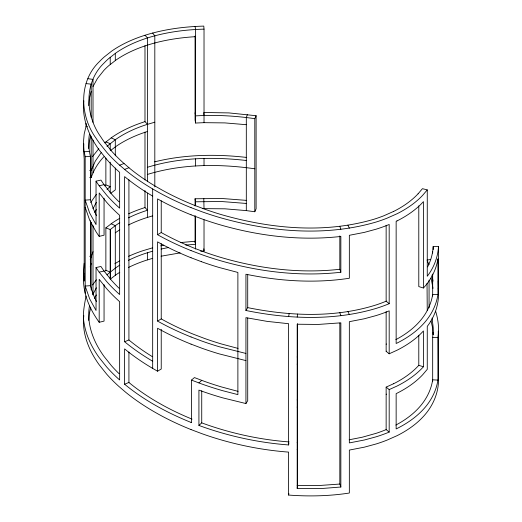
<?xml version="1.0" encoding="UTF-8"?>
<svg xmlns="http://www.w3.org/2000/svg" width="522" height="522" viewBox="0 0 522 522"><rect width="100%" height="100%" fill="white"/><g stroke="black" fill="none" stroke-linecap="round" stroke-linejoin="round"><path stroke-width="0.78" d="M88.74 105.64L89.425 98.456L91.187 91.298M88.74 148.594L89.425 141.41L90.73 135.707M88.74 320.417L89.425 313.233L90.73 307.53M438.265 280.999L438.46 289.514L438.46 246.56L433.201 246.436C432.829 253.555 430.885 260.569 427.616 266.899M438.46 246.56C437.919 257.313 433.802 267.747 427.264 276.262L427.264 189.884L422.428 188.683L418.07 193.838M83.814 100.844C81.954 116.582 87.559 132.294 96.035 145.364A178.348 102.971 0 0 0 99.193 149.997L106.625 159.314A247.545 142.917 0 0 0 118.84 171.627L119.636 172.338L119.636 208.134L118.84 207.423A247.545 142.917 0 0 1 106.625 195.111L99.193 185.793A178.348 102.971 0 0 1 96.035 181.16L100.961 180.097A174.4 100.687 0 0 0 104.054 184.631L111.316 193.734A242.286 139.883 0 0 0 119.029 201.825M83.814 143.798L83.461 149.233L84.186 158.903L84.186 281.077L83.461 271.407L84.186 263.29M83.814 273.13C81.954 288.875 87.559 304.58 96.035 317.65A178.348 102.971 0 0 0 99.193 322.283L104.054 321.121L104.054 284.653M83.814 315.621C81.954 331.359 87.559 347.071 96.035 360.141A178.348 102.971 0 0 0 99.193 364.774L106.625 374.091A247.545 142.917 0 0 0 118.84 386.404L125.795 392.361A265.196 153.109 0 0 0 155.654 412.608L158.662 414.305A264.197 152.535 0 0 0 191.059 429.586M297.194 317.069L297.573 314.035M297.194 488.422L297.194 324.227L318.218 324.443L340.853 322.831L340.853 487.026L321.728 488.52L300.339 488.553L297.194 488.422L297.573 485.395M89.425 134.252C88.185 141.573 88.636 149.116 90.391 156.313L90.391 199.73L93.007 208.037L96.453 215.703M89.425 306.075C86.678 322.159 92.244 338.524 100.961 351.919A174.4 100.687 0 0 0 104.054 356.454L111.316 365.557A242.286 139.883 0 0 0 119.029 373.641M418.788 205.87L418.788 286.591L423.44 288.007C430.898 279.929 436.288 269.776 437.919 258.847L437.919 294.643C436.235 305.951 430.513 316.391 422.689 324.625A114.559 66.137 0 0 1 397.033 343.091L396.146 343.489L396.146 221.321L397.007 220.904M432.673 381.419L432.673 337.336L433.267 328.155L432.072 318.002M438.265 288.157C439.752 301.709 435.609 315.64 427.264 326.374L427.264 369.335L422.689 374.737A114.559 66.137 0 0 1 397.033 393.203L396.146 393.608L396.146 428.934L397.007 428.516A114.559 66.137 0 0 0 422.67 410.064C430.526 401.855 436.229 391.389 437.919 380.088L437.919 337.597C439.309 328.795 438.291 319.725 435.629 311.256M288.607 316.547L289.208 313.526M247.709 318.042L247.709 400.7L245.934 403.558L222.881 397.894A245.712 141.86 0 0 1 201.446 391.024L198.921 390.104L198.921 425.437L201.446 426.357A245.712 141.86 0 0 0 222.874 433.227C244.329 439.289 266.377 443.289 288.607 444.946L288.907 443.439M438.265 331.111L438.46 382.117C437.841 395.284 431.733 407.786 422.689 417.228A114.559 66.137 0 0 1 397.033 435.694L386.985 440.144A117.3 67.723 0 0 1 376.075 443.981L364.356 447.158L349.342 450.075L349.342 493.029C329.271 496.148 308.841 496.552 288.607 495.065L288.907 493.551M90.221 259.767L93.014 251.669M90.221 266.925L91.187 263.59M86.013 123.303L86.013 126.552L84.186 133.958L83.461 142.075L83.977 150.395L85.184 156.737L85.184 293.227M89.712 177.519L91.187 177.676C93.732 169.813 98.28 162.694 103.93 156.704M247.376 114.566L246.312 117.541L246.312 210.607L254.801 211.743L256.113 208.8L256.113 115.727L228.949 112.915L203.782 112.478M254.801 211.743L254.801 118.67L256.113 115.727M93.014 86.541L97.444 78.457L103.93 70.326A112.302 64.839 0 0 1 108.635 65.792L115.819 60.167A108.981 62.921 0 0 1 145.742 45.668C161.84 40.357 178.72 37.695 195.613 36.664M93.014 208.715L96.355 202.334M92.707 294.845L96.355 287.779M94.704 212.395L96.355 209.498M94.384 298.427L96.355 294.943M90.684 202.523L96.381 194.367M245.934 310.492L245.934 274.226C279.844 281.227 315.014 283.492 349.342 278.252L349.342 235.298L364.356 232.381L376.075 229.204A117.3 67.723 0 0 0 386.985 225.367L389.184 224.467L389.184 303.687L386.985 304.587A117.3 67.723 0 0 1 376.075 308.417C333.91 320.997 288.673 319.157 245.934 310.492L247.709 307.628L247.709 274.592M92.531 156.587L98.815 148.639M92.531 284.986L96.381 279.812M427.264 189.884L422.689 195.293A114.559 66.137 0 0 1 397.033 213.759L386.985 218.209A117.3 67.723 0 0 1 376.075 222.046C324.958 237.021 269.861 231.898 219.253 217.4A246.932 142.565 0 0 1 201.446 211.58L191.059 207.645M101.131 152.718L95.337 161.109L91.187 170.518L89.712 170.361M418.788 335.241L418.788 365.341L418.07 366.124A109.294 63.103 0 0 1 393.595 383.748M386.143 311.621L386.143 351.319L389.184 353.799L397.007 350.236A114.559 66.137 0 0 0 422.67 331.777L423.44 330.961L423.44 366.757L422.689 367.579A114.559 66.137 0 0 1 397.033 386.045L389.184 389.595L386.143 387.115L393.568 383.729M198.921 382.946L201.733 380.375M198.921 425.437L201.733 422.866L201.733 390.75M104.778 142.878L111.76 137.449A114.24 65.955 0 0 1 143.126 122.246L144.985 121.646L147.537 124.301M104.778 185.832L105.868 184.905L105.868 158.055M110.227 272.047L105.868 270.35L105.868 227.86L111.76 223.364M119.766 272.321A108.981 62.921 0 0 0 115.793 274.937L110.227 279.205L110.227 229.556L115.819 225.295A108.981 62.921 0 0 1 119.766 222.672M104.237 271.74L106.018 270.22M191.059 422.422L191.476 422.585L191.476 380.094L194.438 377.582L204.226 381.288A241.666 139.524 0 0 0 221.654 386.985L238.071 391.376M110.338 150.714L115.819 146.545A108.981 62.921 0 0 1 145.742 132.04L147.537 131.459M110.925 193.199L115.303 189.871L115.303 167.986M115.303 232.825L115.819 232.453A108.981 62.921 0 0 1 119.766 229.83M191.059 250.606A264.197 152.535 0 0 1 158.668 235.324L157.566 234.711L161.233 232.531L161.233 200.807M191.059 336.984A264.197 152.535 0 0 1 158.668 321.702L157.566 321.089L161.233 318.909L161.233 243.735M191.059 422.428A264.197 152.535 0 0 1 158.668 407.147L155.647 405.457A265.196 153.109 0 0 1 125.789 385.203L124.608 384.218L124.608 348.892L125.795 349.87A264.908 152.946 0 0 0 152.678 368.401L157.566 371.201L161.233 369.028L161.233 329.31M393.568 211.443L384.003 215.703A112.041 64.682 0 0 1 373.582 219.364C324.051 233.849 270.677 228.727 221.654 214.699A241.666 139.524 0 0 1 204.226 208.996L194.053 205.146A258.938 149.494 0 0 1 162.303 190.171L156.43 186.83A259.649 149.905 0 0 1 130.076 168.671L123.27 162.831A242.286 139.883 0 0 1 111.316 150.78L104.054 141.677A174.4 100.687 0 0 1 100.961 137.142C85.216 115.453 83.664 82.62 103.93 63.169A112.302 64.839 0 0 1 108.635 58.634L115.819 53.009A108.981 62.921 0 0 1 145.742 38.504C164.521 32.325 184.318 29.708 204.024 29.134L204.024 122.67L195.613 123.042L195.065 120.021L195.065 36.07M386.476 301.07L384.003 302.081A111.538 64.395 0 0 1 376.264 304.887C334.772 318.028 289.932 316.162 247.709 307.628M386.143 344.161L386.476 344.024M386.143 351.319L386.476 351.182M386.143 394.28L386.476 394.143M389.184 353.799L389.184 310.844L386.985 311.745A117.3 67.723 0 0 1 376.075 315.582L364.356 318.759L349.342 321.676L349.342 442.917L364.356 440L376.075 436.823A117.3 67.723 0 0 0 386.985 432.986L389.184 432.086L386.143 429.606L384.003 430.48A111.538 64.395 0 0 1 376.264 433.286L362.372 437.188L349.179 439.792M124.608 169.441L128.921 167.706M152.678 196.115A264.908 152.946 0 0 1 125.789 177.584L124.608 176.599L124.608 341.727L128.921 339.992L130.082 340.957A259.649 149.905 0 0 0 152.437 356.715M124.608 384.218L128.921 382.482L130.082 383.442A259.649 149.905 0 0 0 156.437 401.607L162.296 404.955A258.938 149.494 0 0 0 192.044 419.12M119.636 165.174L124.04 163.516M147.537 167.255C179.385 157.396 213.407 156.717 246.312 160.495M147.537 174.413C182.145 163.751 219.207 163.738 254.801 168.782M128.432 217.85A108.981 62.921 0 0 1 145.742 210.797L147.537 210.209L144.985 207.554L143.119 208.154A114.24 65.955 0 0 0 128.64 213.805M152.541 215.88L145.736 217.948A108.981 62.921 0 0 0 128.432 225.008M152.541 251.206L145.736 253.274A108.981 62.921 0 0 0 128.432 260.341M152.541 258.364L145.736 260.439A108.981 62.921 0 0 0 128.432 267.499M154.812 122.187L145.736 124.875A108.981 62.921 0 0 0 115.793 139.374L108.635 145.005A112.302 64.839 0 0 0 107.003 146.493M152.639 247.82L143.119 250.638A114.24 65.955 0 0 0 128.64 256.295M154.642 161.846C184.651 154.395 216.036 153.944 246.632 157.435M99.193 185.793L104.054 184.631M85.184 207.312L89.667 220.147L96.035 231.742A178.348 102.971 0 0 0 99.193 236.375L104.054 235.213L104.054 198.236M104.054 271.009A174.4 100.687 0 0 1 100.961 266.474L96.035 267.538A178.348 102.971 0 0 0 99.193 272.171L104.054 271.009L111.316 280.112A242.286 139.883 0 0 0 119.029 288.196M161.089 249.046L168.515 247.513M161.089 256.204L180.149 252.876M160.691 245.875L163.778 245.223M427.035 260.06L430.663 259.493M180.508 242.56L195.065 241.262L195.613 244.283L185.76 245.072M191.059 250.599L201.446 254.534A245.712 141.86 0 0 0 222.874 261.405C261.085 272.099 301.318 276.738 340.853 272.249L339.822 269.274C300.183 273.75 259.832 268.797 221.654 257.653A241.666 139.524 0 0 1 204.226 251.956L194.053 248.1A258.938 149.494 0 0 1 162.303 233.125L161.233 232.531M340.853 487.026L339.822 484.051L317.976 485.604L297.135 485.375M85.184 156.737L90.391 156.313M90.391 199.73L85.184 200.154L89.667 212.989L96.035 224.577L96.035 181.16M96.453 301.612L93.007 293.951L90.391 285.645L85.184 286.069L89.667 298.897L96.035 310.492L96.035 267.538M195.065 205.929L195.065 198.771L221.661 198.477L246.632 200.389M195.065 198.771L195.613 201.792L221.335 201.505L246.312 203.45M84.186 151.745L89.425 151.478M254.801 118.67C235.233 115.812 215.371 114.703 195.613 115.884L195.065 112.863M202.673 208.63L224.865 208.813L246.312 210.607M200.637 251.186L204.024 251.069L204.024 219.821M204.024 122.67L224.865 122.905L246.312 124.699M297.135 356.976L297.573 356.996M297.135 364.134L297.573 364.154M297.135 399.93L297.573 399.95M297.135 407.088L297.573 407.108M297.135 442.421L297.573 442.441M297.135 449.579L297.573 449.599M437.919 294.643L432.673 294.382C431.061 305.233 425.58 315.268 418.07 323.17A109.294 63.103 0 0 1 395.839 339.633M432.673 337.336L437.919 337.597M437.919 380.088L432.673 379.827C431.061 390.678 425.58 400.713 418.07 408.615A109.294 63.103 0 0 1 395.839 425.078M289.208 441.932C266.331 440.209 243.657 435.961 221.654 429.476A241.666 139.524 0 0 1 204.226 423.779L201.733 422.866M86.013 83.598L91.187 84.14L91.187 117.333M86.013 126.552L87.494 126.709M89.712 256.276L91.187 256.426M87.885 78.691L93.014 79.377L93.014 122.337M245.934 353.446L219.253 346.732A246.932 142.565 0 0 1 201.446 340.912L191.059 336.977M245.934 360.604L219.253 353.89A246.932 142.565 0 0 1 201.446 348.07L191.059 344.135M238.071 348.422L221.654 344.031A241.666 139.524 0 0 1 204.226 338.334L194.053 334.478A258.938 149.494 0 0 1 162.303 319.503L161.233 318.909M418.788 365.341L423.44 366.757M201.446 261.692L191.059 257.757M105.868 141.945L110.227 143.648L110.227 150.01M105.868 184.905L110.227 186.602L108.635 187.966A112.302 64.839 0 0 0 107.003 189.447M105.868 227.86L110.227 229.556M191.059 214.803L201.446 218.738A246.932 142.565 0 0 0 219.253 224.558C258.54 236.029 300.065 241.066 340.853 236.453L340.853 272.249M191.476 380.094L201.446 383.866A245.712 141.86 0 0 0 222.874 390.743L237.882 394.619L237.882 272.445L219.253 267.518A246.932 142.565 0 0 1 201.446 261.692M191.059 429.58L201.446 433.514A245.712 141.86 0 0 0 222.874 440.392C244.329 446.447 266.377 450.447 288.607 452.104L288.607 495.065M111.199 137.854L115.303 139.759L115.303 155.83M111.199 223.762L115.303 225.667L115.303 275.316M204.024 29.134L203.782 26.1C183.261 26.687 162.675 29.454 143.119 35.861A114.24 65.955 0 0 0 111.734 51.065L104.237 56.963A117.561 67.873 0 0 0 99.31 61.713C78.352 81.797 79.716 115.747 96.035 138.2A178.348 102.971 0 0 0 99.193 142.839L106.625 152.156A247.545 142.917 0 0 0 118.84 164.469L125.795 170.426A264.908 152.946 0 0 0 152.678 188.951L158.662 192.37A264.197 152.535 0 0 0 191.059 207.652M389.184 303.687L386.143 301.207L386.143 225.223M124.608 341.727L125.795 342.713A264.908 152.946 0 0 0 152.678 361.244M144.985 35.268L147.537 37.923L147.537 181.734M152.639 33.043L154.812 35.809L154.812 186.941M99.193 272.171L106.625 281.488A247.545 142.917 0 0 0 118.84 293.801L119.636 294.512L119.636 215.292L118.84 214.588A247.545 142.917 0 0 1 106.625 202.268L99.193 192.951L99.193 236.375M347.926 225.21L349.342 228.14M347.926 311.588L349.342 314.518M427.244 310.616L427.035 283.492M427.244 260.504L428.993 264.68M339.822 226.32L340.853 229.295M339.822 312.698L340.853 315.673M431.068 278.076L433.012 288.333M431.068 321.03L432.464 327.209L433.234 334.648M432.072 275.042L433.012 281.169M195.065 26.485L195.613 29.506L195.613 123.042M203.841 113.235L204.024 115.512M203.782 198.386L204.024 208.585M203.841 248.798L204.024 251.069M433.201 246.436L433.201 249.62M433.201 332.344L433.201 334.732M432.673 251.428L432.673 253.02M432.673 274.043L432.673 295.974M429.071 280.17L429.071 307.836M423.44 288.007L423.44 201.629L422.689 202.451A114.559 66.137 0 0 1 397.033 220.917M389.184 389.595L389.184 432.086M386.143 387.115L386.143 429.606M339.822 235.918L339.822 269.274M339.822 323.105L339.822 484.051M297.573 323.64L297.573 487.783M288.607 444.946L288.607 323.705L267.199 321.389L245.934 317.65L245.934 403.558M204.024 158.466L204.024 165.624M195.613 158.838L195.613 165.996M195.613 201.792L195.613 205.772M195.613 216.18L195.613 249.053M195.065 215.566L195.065 242.854M157.566 234.711L157.566 198.915L158.662 199.528A264.197 152.535 0 0 0 191.059 214.81M157.566 321.089L157.566 241.869L158.662 242.489A264.197 152.535 0 0 0 191.059 257.764M157.566 371.201L157.566 328.247L158.662 328.86A264.197 152.535 0 0 0 191.059 344.142M152.672 188.957L152.672 368.408M147.537 193.127L147.537 217.367M147.537 252.7L147.537 259.858M144.985 45.662L144.985 121.646M144.985 132.053L144.985 179.953M144.985 190.504L144.985 207.554M128.921 179.744L128.921 339.992M128.921 351.972L128.921 382.482M115.303 53.381L115.303 60.539M110.338 229.465L110.338 279.113M110.227 57.27L110.227 64.428M110.227 162.198L110.227 192.97M99.193 322.283L99.193 279.329L106.625 288.646A247.545 142.917 0 0 0 118.84 300.959L119.636 301.67L119.636 379.957L118.84 379.246A247.545 142.917 0 0 1 106.625 366.933L99.193 357.616A178.348 102.971 0 0 1 96.035 352.983C90.417 344.266 86.084 334.582 84.303 324.319C82.15 314.825 84.42 305.226 86.013 295.967M93.014 140.026L93.014 172.919M93.014 225.635L93.014 294.16M91.187 136.673L91.187 177.676M91.187 222.261L91.187 290.088M90.391 220.695L90.391 285.645M418.05 193.832A109.294 63.103 0 0 1 393.595 211.462M111.734 223.351A114.24 65.955 0 0 1 119.76 218.327M107.003 274.892A112.302 64.839 0 0 1 108.635 273.411L115.819 267.786A108.981 62.921 0 0 1 119.766 265.163M114.84 263.773A114.24 65.955 0 0 1 119.76 260.817"/></g></svg>
